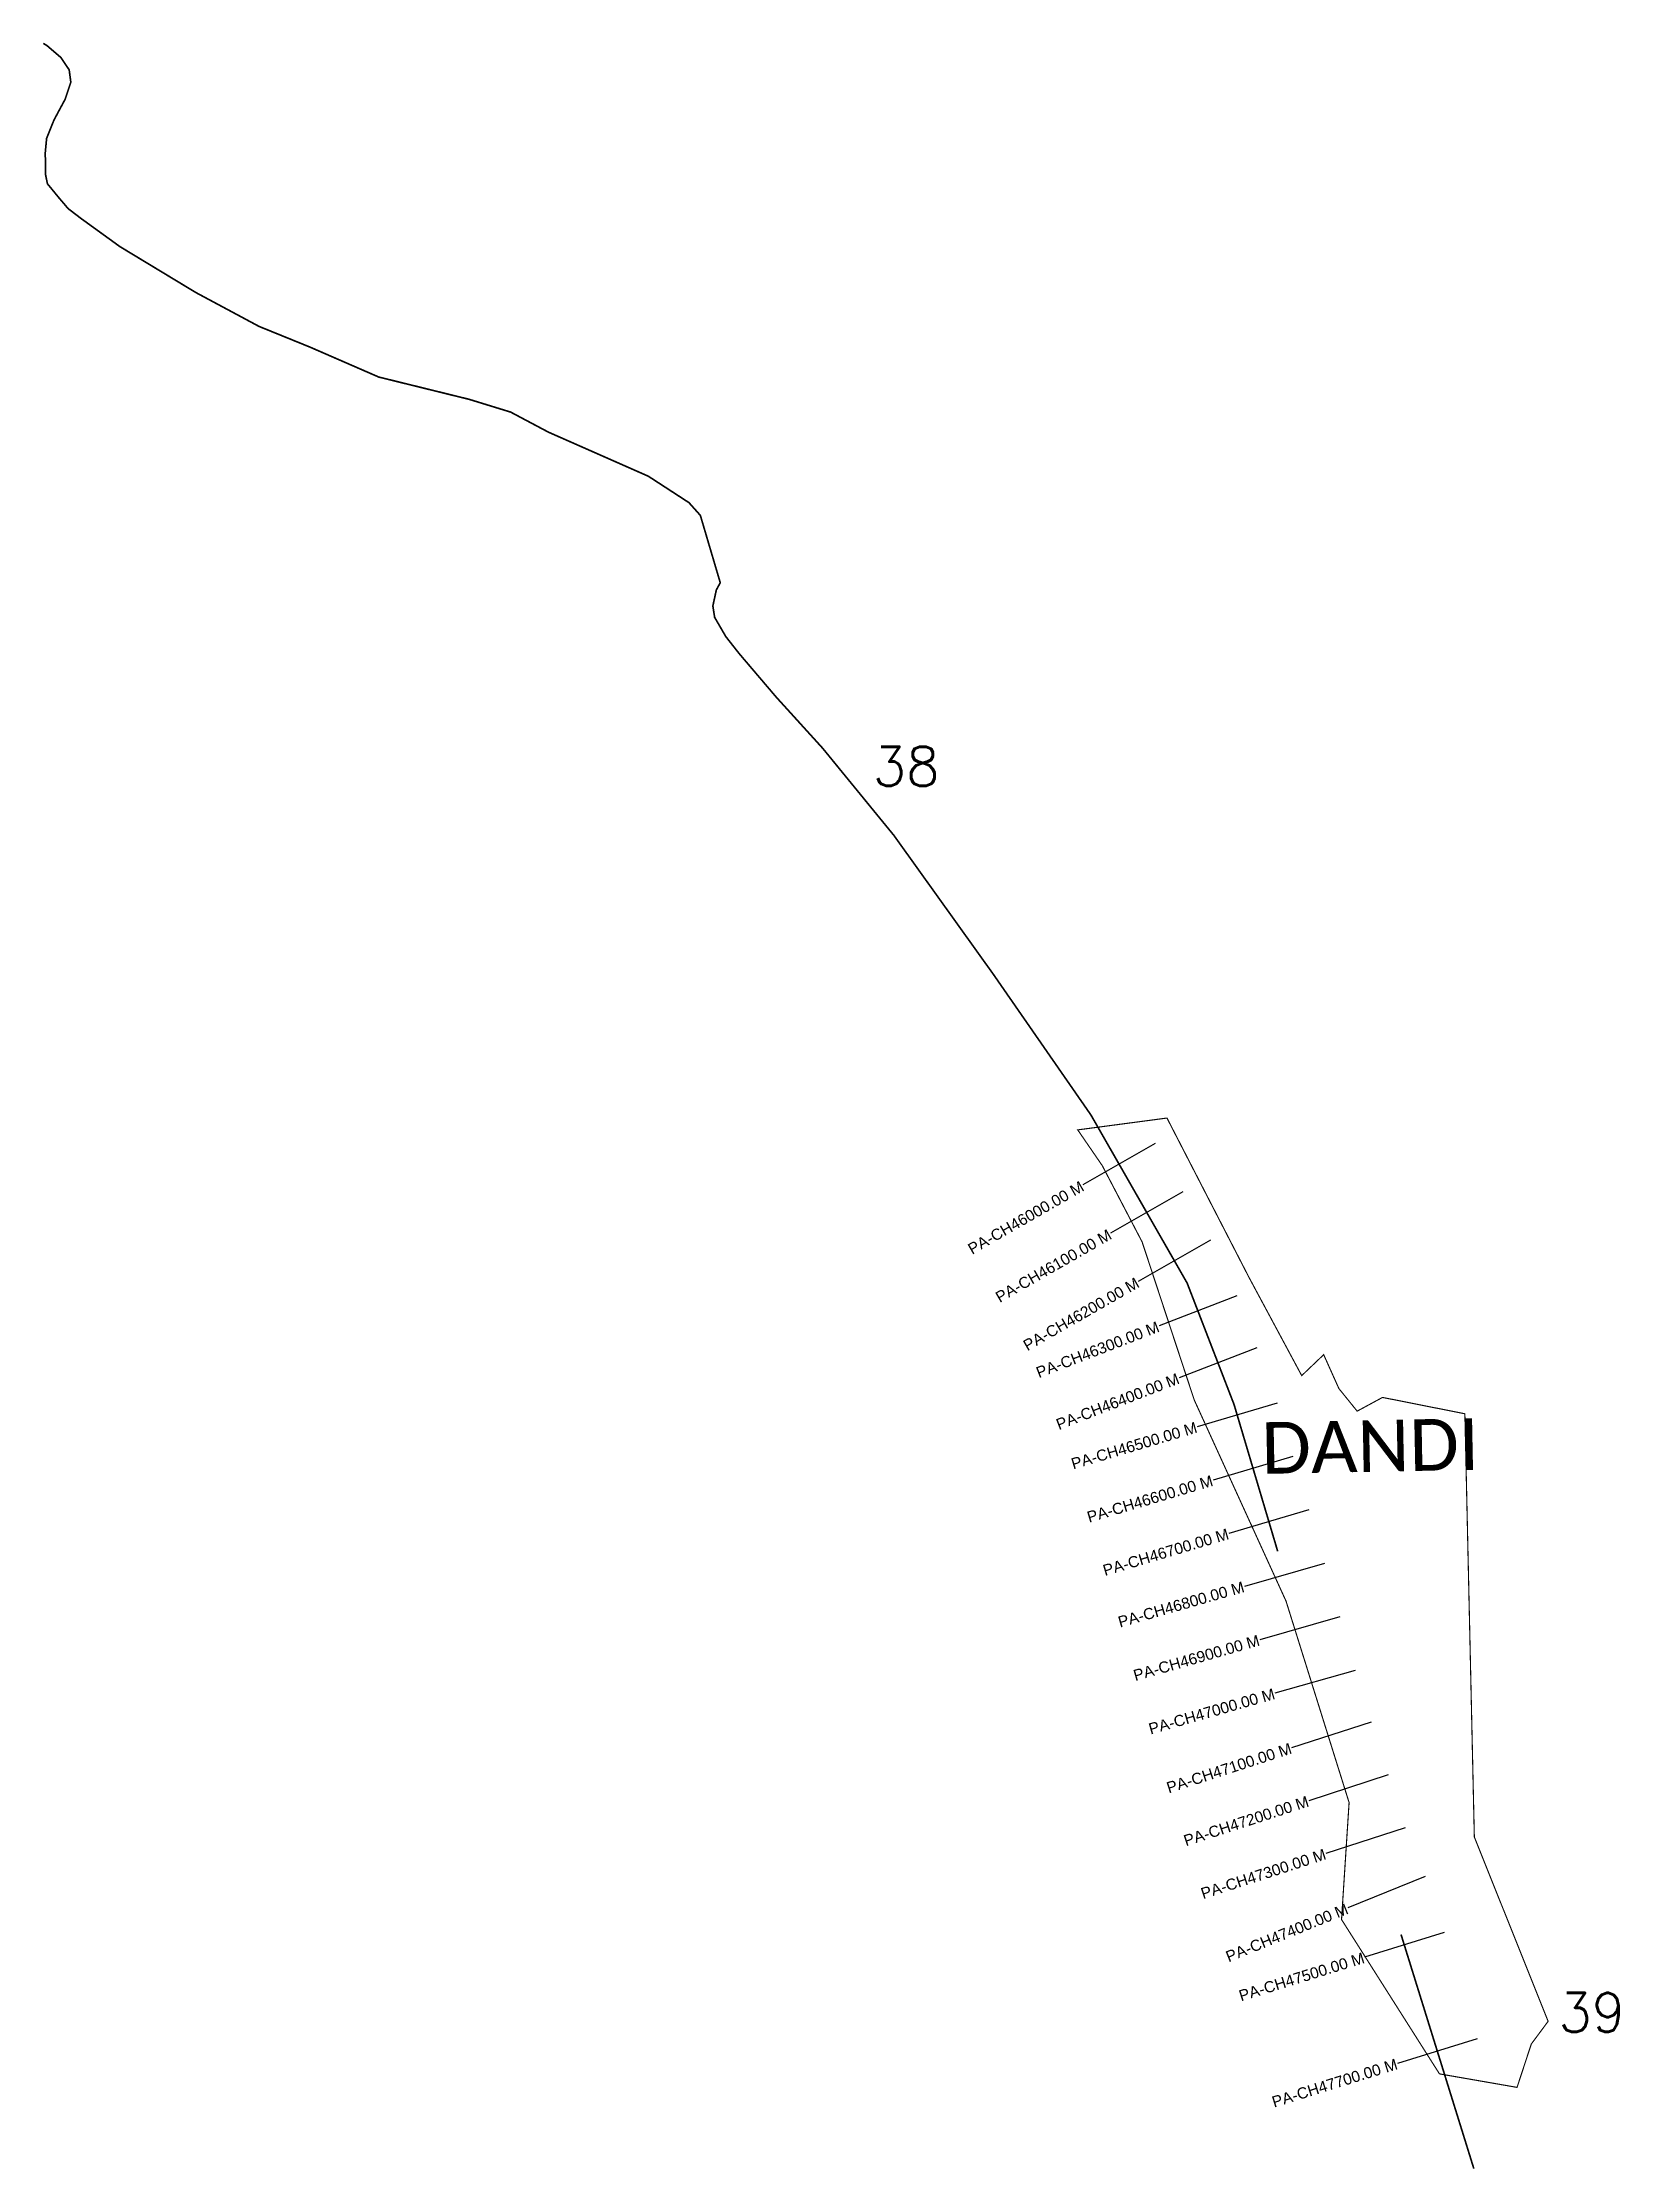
# Model space of a CAD drawing. Header units: metres. Extents: x 255289 to 258123, y 2189968 to 2193793.
import ezdxf
from ezdxf.enums import TextEntityAlignment as Align

# ---------------------------------------------------------------- set-up
doc = ezdxf.new("R2010")
doc.units = ezdxf.units.M
for name, color, linetype in [('CS', 134, 'Continuous'), ('CSMark', 6, 'Continuous'), ('NATURALLY PROTECTED', 3, 'Continuous'), ('VILLAGE NAME', 250, 'Continuous')]:
    doc.layers.add(name, color=color, linetype=linetype)
doc.styles.add('DynamicDimensions', font='arial.ttf')
doc.styles.get("Standard").update_dxf_attribs({"font": 'simplex.shx'})

msp = doc.modelspace()

# ---------------------------------------------------------------- linework, layer by layer
at = {"color": 6, "const_width": 2, "flags": 128}
msp.add_lwpolyline([(257150.8, 2191837.4), (257311.3, 2191858.7), (257458.6, 2191572.4), (257553.6, 2191395.4), (257593.1, 2191433.1), (257620.4, 2191372.2), (257653.3, 2191331.5), (257698.9, 2191356.2), (257847, 2191326.8), (257864, 2190565.6), (257996.7, 2190234), (257966.4, 2190193.1), (257940.8, 2190115.2), (257801.3, 2190139.5), (257625.2, 2190417.1), (257638.8, 2190627.5), (257525.4, 2190989.8), (257360.3, 2191351.7), (257266.6, 2191635.9), (257194.9, 2191773.2), (257150.8, 2191837.4)], dxfattribs=at)
at = {"layer": 'CS'}
for p, q in [((257290.3, 2191812.9), (257160.2, 2191738.3)), ((257340, 2191726.1), (257209.9, 2191651.6)), ((257389.7, 2191639.3), (257259.5, 2191564.8)), ((257436.9, 2191538.8), (257297, 2191484.7)), ((257472.9, 2191445.5), (257333, 2191391.5)), ((257509.4, 2191346), (257365.6, 2191303.3)), ((257537.9, 2191250.2), (257394.1, 2191207.4)), ((257566.4, 2191154.3), (257422.6, 2191111.6)), ((257594.7, 2191057.6), (257450.5, 2191016.4)), ((257622.2, 2190961.5), (257478, 2190920.2)), ((257649.7, 2190865.3), (257505.5, 2190824.1)), ((257678.2, 2190772.2), (257535.5, 2190726)), ((257709, 2190677.1), (257566.3, 2190630.8)), ((257739.8, 2190581.9), (257597.1, 2190535.7)), ((257775.5, 2190494.4), (257636.6, 2190437.9)), ((257809.6, 2190393.7), (257666.3, 2190349.2)), ((257869, 2190202.7), (257725.7, 2190158.2))]:
    msp.add_line(p, q, dxfattribs=at)
at = {"layer": 'NATURALLY PROTECTED', "const_width": 3, "flags": 128}
for points in [[(255290.8, 2193791.7), (255297.7, 2193787.3), (255322.3, 2193766.2), (255337.2, 2193744.1), (255340.2, 2193721.9), (255330, 2193691.3), (255310, 2193654), (255296.6, 2193620.6), (255294.2, 2193594.7), (255294.9, 2193554.9), (255298.1, 2193539.1), (255299.2, 2193537.8), (255318.4, 2193514.4), (255335.5, 2193494.3), (255359.1, 2193476.3), (255428.6, 2193426), (255565, 2193343.5), (255678.6, 2193282.6), (255769.9, 2193245.5), (255893.9, 2193191.5), (256056.5, 2193151.4), (256131, 2193128.5), (256199, 2193092.4), (256378.7, 2193013.1), (256451.7, 2192965.6), (256472.2, 2192942.7), (256508, 2192821.6), (256508, 2192821.6), (256508, 2192821.6), (256508, 2192821.6), (256508, 2192821.6), (256508, 2192821.6), (256501, 2192808.7), (256494.7, 2192779.8), (256497.9, 2192759.3), (256518.1, 2192724.5), (256542, 2192694.1), (256608.4, 2192616.1), (256692, 2192524), (256820.3, 2192367), (256998.9, 2192117.5), (257174.6, 2191864.1), (257347.5, 2191562), (257431.9, 2191343.5), (257510.4, 2191079.4)], [(257732.2, 2190390.1), (257863.1, 2189969.1)]]:
    msp.add_lwpolyline(points, dxfattribs=at)

# ---------------------------------------------------------------- texts
at = {"char_height": 70, "attachment_point": 1}
for s, insert in [('38', (256782.1, 2192526.4)), ('39', (258015.2, 2190285))]:
    msp.add_mtext_dynamic_manual_height_columns(s, width=95.172, gutter_width=1, heights=[0], dxfattribs=dict(at, insert=insert))
at = {"layer": 'CSMark', "style": 'DynamicDimensions'}
for s, rotation, p in [('PA-CH46000.00 M', 29.7947, (257159.3, 2191737.8)), ('PA-CH46100.00 M', 29.7947, (257209, 2191651.1)), ('PA-CH46200.00 M', 29.7947, (257258.7, 2191564.3)), ('PA-CH46300.00 M', 21.1043, (257296, 2191484.4)), ('PA-CH46400.00 M', 21.1043, (257332, 2191391.1)), ('PA-CH46500.00 M', 16.5589, (257364.6, 2191303)), ('PA-CH46600.00 M', 16.5589, (257393.1, 2191207.1)), ('PA-CH46700.00 M', 16.5589, (257421.6, 2191111.3)), ('PA-CH46800.00 M', 15.9473, (257449.5, 2191016.1)), ('PA-CH46900.00 M', 15.9473, (257477, 2190920)), ('PA-CH47000.00 M', 15.9473, (257504.5, 2190823.8)), ('PA-CH47100.00 M', 17.9481, (257534.5, 2190725.7)), ('PA-CH47200.00 M', 17.9481, (257565.3, 2190630.5)), ('PA-CH47300.00 M', 17.9481, (257596.2, 2190535.4)), ('PA-CH47400.00 M', 22.1138, (257635.6, 2190437.5)), ('PA-CH47500.00 M', 17.2708, (257665.4, 2190348.9)), ('PA-CH47700.00 M', 17.2708, (257724.8, 2190157.9))]:
    msp.add_text(s, height=20, rotation=rotation, dxfattribs=at).set_placement(p, align=Align.MIDDLE_RIGHT)
at = {"layer": 'VILLAGE NAME', "insert": (257480.2, 2191311.4), "char_height": 92.815, "attachment_point": 1, "rotation": 1.1028}
msp.add_mtext_dynamic_manual_height_columns('{\\fCalibri|b0|i0|c0|p34;DANDI}', width=620.426, gutter_width=464.1, heights=[0], dxfattribs=at)

doc.saveas('drawing.dxf')
